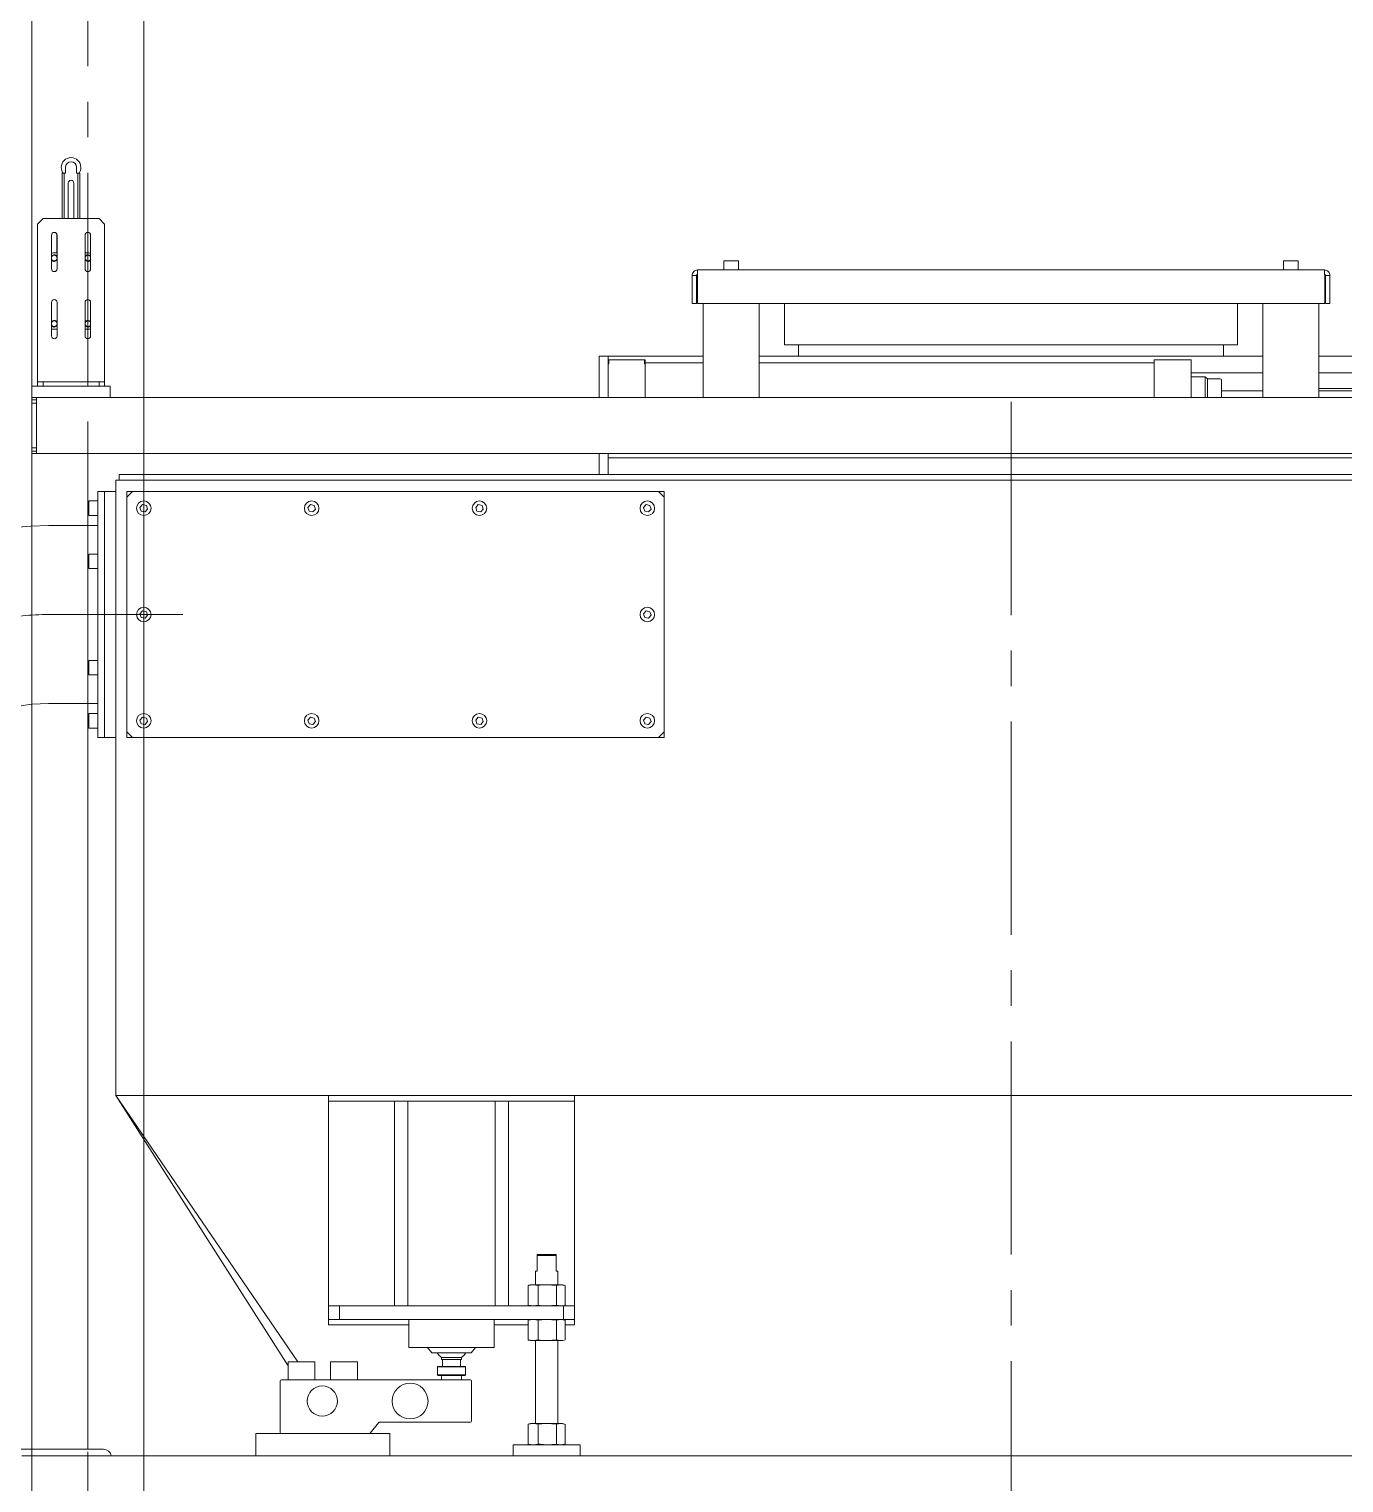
# Model space of a CAD drawing. Header units: millimetres. Extents: x 163705 to 1616509, y 81827 to 302547.
# Drawn here: x 1465158 to 1466333, y 144173 to 145472 of the extents above; entities that cross this region are included whole.
import ezdxf

# ---------------------------------------------------------------- set-up
doc = ezdxf.new("R2010")
doc.units = ezdxf.units.MM
doc.header["$LTSCALE"] = 10
doc.linetypes.add('CENTER2', pattern=[28.575, 19.05, -3.175, 3.175, -3.175])
doc.layers.add('1-中心线', color=1, linetype='CENTER2', lineweight=0)
doc.layers.add('1-设备轮廓', color=2, linetype='Continuous', lineweight=18)

# ---------------------------------------------------------------- blocks, each defined once
blk = doc.blocks.new('G$C217800F1')
at = {"layer": '1-中心线'}
blk.add_line((50, 18500, 3.5), (50, 0, -22.6), dxfattribs=at)
at = {"layer": '1-设备轮廓'}
for p, q in [((0, 18500, 3.5), (0, 0, -22.6)), ((100, 18500, 3.5), (100, 0, -22.6))]:
    blk.add_line(p, q, dxfattribs=at)
blk = doc.blocks.new('G$CABE3B3DF')
for p, q in [((966, 2497.6), (966, 2492.6)), ((976, 2492.6), (976, 2497.6)), ((963, 2452), (963, 2492.6)), ((963, 2492.6), (965, 2492.6)), ((965, 2452), (965, 2492.6)), ((966, 2492.6), (965, 2492.6)), ((968.5, 2483.6), (968.5, 2452)), ((973.5, 2452), (973.5, 2483.6)), ((977, 2492.6), (976, 2492.6)), ((979, 2492.6), (977, 2492.6)), ((977, 2492.6), (977, 2452)), ((979, 2492.6), (979, 2452)), ((946, 2452), (941, 2447)), ((941, 2307), (941, 2447)), ((996, 2452), (946, 2452)), ((1001, 2447), (996, 2452)), ((1001, 2307), (1001, 2447)), ((953.5, 2437), (953.5, 2407)), ((958.3, 2421.6), (958.3, 2437.9)), ((958.5, 2407), (958.5, 2437)), ((983.5, 2437), (983.5, 2407)), ((983.7, 2437.9), (983.7, 2421.6)), ((988.5, 2407), (988.5, 2437)), ((955, 2421.2), (958.5, 2421.2)), ((957.9, 2421.6), (957.9, 2421.2)), ((957.9, 2421.6), (958.5, 2421.6)), ((983.5, 2421.6), (984.1, 2421.6)), ((983.5, 2421.2), (987, 2421.2)), ((984.1, 2421.6), (984.1, 2421.2)), ((1531, 2406), (2091, 2406)), ((1554.5, 2413.9), (1554.5, 2406)), ((1554.6, 2414), (1567.4, 2414)), ((1567.5, 2406), (1567.5, 2413.9)), ((2054.5, 2413.9), (2054.5, 2406)), ((2054.6, 2414), (2067.4, 2414)), ((2067.5, 2406), (2067.5, 2413.9)), ((1526, 2376), (1526, 2401)), ((1526, 2401), (1530, 2401)), ((1530, 2401), (1530, 2376)), ((1530.7, 2401), (1530.7, 2376)), ((2091.3, 2401), (2091.3, 2376)), ((2096, 2401), (2092, 2401)), ((2092, 2401), (2092, 2376)), ((2096, 2401), (2096, 2376)), ((953.5, 2377), (953.5, 2347)), ((958.5, 2347), (958.5, 2377)), ((983.5, 2377), (983.5, 2347)), ((988.5, 2347), (988.5, 2377)), ((1530, 2376), (1526, 2376)), ((2091.3, 2376), (1530.7, 2376)), ((1536, 2376), (1536, 2292)), ((1586, 2376), (1586, 2292)), ((1608.5, 2376), (1608.5, 2339)), ((2013.5, 2339), (2013.5, 2376)), ((2036, 2376), (2036, 2292)), ((2086, 2376), (2086, 2292)), ((2092, 2376), (2096, 2376)), ((958.5, 2352.9), (955, 2352.9)), ((987, 2352.9), (983.5, 2352.9)), ((1608.5, 2339), (2013.5, 2339)), ((1621, 2339), (1621, 2329)), ((2001, 2329), (2001, 2339)), ((1443, 2329), (1451, 2329)), ((1443, 2324), (1443, 2329)), ((1536, 2329), (1451, 2329)), ((1451, 2324), (1451, 2329)), ((2036, 2329), (1586, 2329)), ((2536, 2329), (2086, 2329)), ((1443, 2292), (1443, 2324)), ((1451, 2325), (1451.5, 2325.5)), ((1451, 2325.5), (1451.5, 2325.5)), ((1451, 2292), (1451, 2324)), ((1451, 2322), (1451.5, 2322)), ((1451.5, 2325.5), (1451.5, 2322)), ((1451.5, 2325.5), (1483.5, 2325.5)), ((1483.5, 2325.5), (1483.5, 2322)), ((1483.5, 2325.5), (1484, 2325)), ((1483.5, 2325.5), (1484, 2325.5)), ((1483.5, 2322), (1484, 2322)), ((1484, 2325), (1484, 2325.5)), ((1484, 2325), (1484, 2322)), ((1536, 2323), (1484, 2323)), ((1484, 2292), (1484, 2322)), ((1939, 2323), (1586, 2323)), ((1939, 2325.5), (1972, 2325.5)), ((1939, 2322), (1939, 2325.5)), ((1939, 2292), (1939, 2322)), ((1972, 2322), (1972, 2325.5)), ((1972, 2292), (1972, 2322)), ((2036, 2314), (1972, 2314)), ((2536, 2314), (2086, 2314)), ((936, 2302), (936, 2292)), ((936, 2302), (1006, 2302)), ((941, 2306), (941, 2307)), ((941, 2302), (941, 2306)), ((941, 2306), (946, 2306)), ((946, 2306), (946, 2302)), ((996, 2306), (946, 2306)), ((996, 2302), (946, 2302)), ((996, 2302), (996, 2306)), ((996, 2306), (1001, 2306)), ((1001, 2306), (1001, 2307)), ((1001, 2306), (1001, 2302)), ((1006, 2302), (1006, 2292)), ((1984.5, 2310.5), (1972, 2310.5)), ((1986.5, 2308.5), (1984.5, 2310.5)), ((1984.5, 2292), (1984.5, 2310.5)), ((1998, 2308.5), (1986.5, 2308.5)), ((1986.5, 2292), (1986.5, 2308.5)), ((1999, 2292), (1999, 2307.5)), ((2086, 2300), (2421.3, 2300)), ((936, 2292), (1006, 2292)), ((940, 2290), (936, 2290)), ((936, 2287), (936, 2290)), ((940, 2287), (936, 2287)), ((936, 2247), (936, 2287)), ((940, 2284), (940, 2292)), ((1006, 2292), (1536, 2292)), ((1544, 2292), (1536, 2292)), ((1544, 2292), (1578, 2292)), ((1586, 2292), (1578, 2292)), ((1586, 2292), (2036, 2292)), ((2036, 2298), (1999, 2298)), ((2036, 2292), (2044, 2292)), ((2078, 2292), (2044, 2292)), ((2078, 2292), (2086, 2292)), ((2407, 2298), (2086, 2298)), ((2086, 2292), (2682, 2292)), ((940, 2250), (940, 2284)), ((940, 2242), (940, 2250)), ((940, 2247), (936, 2247)), ((936, 2244), (936, 2247)), ((940, 2244), (936, 2244)), ((936, 2177.1), (936, 2242)), ((936, 2242), (944, 2242)), ((944, 2242), (978, 2242)), ((978, 2242), (986, 2242)), ((986, 2177.5), (986, 2242)), ((986, 2242), (2636, 2242)), ((1443, 2228), (1443, 2242)), ((1451, 2228), (1451, 2242)), ((2536, 2238), (1451, 2238)), ((1014, 2223), (2608, 2223)), ((1014, 2223), (1014, 2218)), ((1443, 2228), (1443, 2223)), ((1451, 2228), (1451, 2223)), ((1011, 2218), (1011, 1668)), ((1011, 2218), (2611, 2218)), ((987, 2186.6), (987, 2199.4)), ((995, 2199.5), (987.1, 2199.5)), ((1001, 2208), (995, 2208)), ((995, 2098), (995, 2208)), ((1011, 2208), (1001, 2208)), ((1001, 2098), (1001, 2208)), ((1001, 2208), (1001, 1988)), ((1026, 2208), (1021, 2203)), ((1026, 2208), (1021, 2208)), ((1021, 2208), (1021, 2203)), ((1021, 2203), (1021, 1993)), ((1496, 2208), (1026, 2208)), ((1034.9, 2196.2), (1032.6, 2193.7)), ((1038.3, 2195.5), (1034.9, 2196.2)), ((1184.9, 2196.2), (1182.6, 2193.7)), ((1188.3, 2195.5), (1184.9, 2196.2)), ((1334.9, 2196.2), (1332.6, 2193.7)), ((1338.3, 2195.5), (1334.9, 2196.2)), ((1484.9, 2196.2), (1482.6, 2193.7)), ((1488.3, 2195.5), (1484.9, 2196.2)), ((1501, 2203), (1496, 2208)), ((1501, 2208), (1496, 2208)), ((1501, 2203), (1501, 2208)), ((1501, 1993), (1501, 2203)), ((987.1, 2186.5), (995, 2186.5)), ((1032.6, 2193.7), (1033.7, 2190.4)), ((1033.7, 2190.4), (1037.1, 2189.7)), ((1037.1, 2189.7), (1039.4, 2192.3)), ((1039.4, 2192.3), (1038.3, 2195.5)), ((1182.6, 2193.7), (1183.7, 2190.4)), ((1183.7, 2190.4), (1187.1, 2189.7)), ((1187.1, 2189.7), (1189.4, 2192.3)), ((1189.4, 2192.3), (1188.3, 2195.5)), ((1332.6, 2193.7), (1333.7, 2190.4)), ((1333.7, 2190.4), (1337.1, 2189.7)), ((1337.1, 2189.7), (1339.4, 2192.3)), ((1339.4, 2192.3), (1338.3, 2195.5)), ((1482.6, 2193.7), (1483.7, 2190.4)), ((1483.7, 2190.4), (1487.1, 2189.7)), ((1487.1, 2189.7), (1489.4, 2192.3)), ((1489.4, 2192.3), (1488.3, 2195.5)), ((995, 2177.5), (951, 2177.5)), ((987, 2139.1), (987, 2151.9)), ((995, 2152), (987.1, 2152)), ((987.1, 2139), (995, 2139)), ((995, 1988), (995, 2098)), ((1001, 1988), (1001, 2098)), ((1034.9, 2101.2), (1032.6, 2098.7)), ((1032.6, 2098.7), (1033.7, 2095.4)), ((1033.7, 2095.4), (1037.1, 2094.7)), ((1038.3, 2100.5), (1034.9, 2101.2)), ((1037.1, 2094.7), (1039.4, 2097.3)), ((1039.4, 2097.3), (1038.3, 2100.5)), ((1484.9, 2101.2), (1482.6, 2098.7)), ((1482.6, 2098.7), (1483.7, 2095.4)), ((1483.7, 2095.4), (1487.1, 2094.7)), ((1488.3, 2100.5), (1484.9, 2101.2)), ((1487.1, 2094.7), (1489.4, 2097.3)), ((1489.4, 2097.3), (1488.3, 2100.5)), ((987, 2044.1), (987, 2056.9)), ((995, 2057), (987.1, 2057)), ((987.1, 2044), (995, 2044)), ((936, 1352), (936, 2017.7)), ((951, 2018.5), (995, 2018.5)), ((986, 1352), (986, 2018.5)), ((987, 1996.6), (987, 2009.4)), ((995, 2009.5), (987.1, 2009.5)), ((1034.9, 2006.2), (1032.6, 2003.7)), ((1032.6, 2003.7), (1033.7, 2000.4)), ((1038.3, 2005.5), (1034.9, 2006.2)), ((1037.1, 1999.7), (1039.4, 2002.3)), ((1039.4, 2002.3), (1038.3, 2005.5)), ((1184.9, 2006.2), (1182.6, 2003.7)), ((1182.6, 2003.7), (1183.7, 2000.4)), ((1188.3, 2005.5), (1184.9, 2006.2)), ((1187.1, 1999.7), (1189.4, 2002.3)), ((1189.4, 2002.3), (1188.3, 2005.5)), ((1334.9, 2006.2), (1332.6, 2003.7)), ((1332.6, 2003.7), (1333.7, 2000.4)), ((1338.3, 2005.5), (1334.9, 2006.2)), ((1337.1, 1999.7), (1339.4, 2002.3)), ((1339.4, 2002.3), (1338.3, 2005.5)), ((1484.9, 2006.2), (1482.6, 2003.7)), ((1482.6, 2003.7), (1483.7, 2000.4)), ((1488.3, 2005.5), (1484.9, 2006.2)), ((1487.1, 1999.7), (1489.4, 2002.3)), ((1489.4, 2002.3), (1488.3, 2005.5)), ((987.1, 1996.5), (995, 1996.5)), ((1021, 1993), (1026, 1988)), ((1021, 1993), (1021, 1988)), ((1033.7, 2000.4), (1037.1, 1999.7)), ((1183.7, 2000.4), (1187.1, 1999.7)), ((1333.7, 2000.4), (1337.1, 1999.7)), ((1483.7, 2000.4), (1487.1, 1999.7)), ((1496, 1988), (1501, 1993)), ((1501, 1988), (1501, 1993)), ((995, 1988), (1001, 1988)), ((1001, 1988), (1011, 1988)), ((1021, 1988), (1026, 1988)), ((1026, 1988), (1496, 1988)), ((1496, 1988), (1501, 1988)), ((1011, 1668), (1165, 1426.4)), ((1011, 1668), (1173.7, 1430)), ((1011, 1668), (2611, 1668)), ((1201, 1668), (1421, 1668)), ((1201, 1662.9), (1201, 1668)), ((1421, 1662.9), (1421, 1668)), ((1201, 1480), (1201, 1662.9)), ((1201, 1662.9), (1421, 1662.9)), ((1260, 1480), (1260, 1662.9)), ((1260, 1662.9), (1272, 1662.9)), ((1272, 1480), (1272, 1662.9)), ((1362, 1662.9), (1350, 1662.9)), ((1350, 1480), (1350, 1662.9)), ((1362, 1480), (1362, 1662.9)), ((1421, 1480), (1421, 1662.9)), ((1387.5, 1526), (1404.5, 1526)), ((1387.5, 1525), (1387.5, 1526)), ((1387.5, 1525), (1387.5, 1511)), ((1404.5, 1525), (1387.5, 1525)), ((1404.5, 1526), (1404.5, 1525)), ((1404.5, 1511), (1404.5, 1525)), ((1386, 1511), (1386, 1499)), ((1387.5, 1511), (1386, 1511)), ((1406, 1511), (1404.5, 1511)), ((1406, 1499), (1406, 1511)), ((1379.5, 1498.4), (1383.9, 1499)), ((1379.5, 1498.4), (1379.5, 1480.6)), ((1379.9, 1498.4), (1379.5, 1498.4)), ((1381.7, 1499), (1379.9, 1498.5)), ((1383.9, 1499), (1381.7, 1499)), ((1383.9, 1499), (1388.3, 1498.4)), ((1396.5, 1499), (1383.9, 1499)), ((1388.3, 1498.4), (1388.3, 1480.6)), ((1396.5, 1499), (1404.8, 1498.4)), ((1408.6, 1499), (1396.5, 1499)), ((1404.8, 1498.4), (1408.6, 1499)), ((1404.8, 1498.4), (1404.8, 1480.6)), ((1408.6, 1499), (1412.1, 1498.4)), ((1410.3, 1499), (1408.6, 1499)), ((1412.1, 1498.5), (1410.3, 1499)), ((1412.5, 1498.4), (1412.5, 1480.6)), ((1201, 1468), (1201, 1480)), ((1201, 1480), (1211, 1480)), ((1211, 1480), (1211, 1468)), ((1211, 1480), (1411, 1480)), ((1383.9, 1480), (1379.5, 1480.6)), ((1379.5, 1480.6), (1379.9, 1480.5)), ((1379.9, 1480.5), (1381.7, 1480)), ((1383.9, 1480), (1381.7, 1480)), ((1388.3, 1480.6), (1383.9, 1480)), ((1396.5, 1480), (1383.9, 1480)), ((1386, 1480), (1386, 1480)), ((1404.8, 1480.6), (1396.5, 1480)), ((1408.6, 1480), (1396.5, 1480)), ((1408.6, 1480), (1404.8, 1480.6)), ((1406, 1480), (1406, 1480)), ((1412.1, 1480.5), (1408.6, 1480)), ((1410.3, 1480), (1408.6, 1480)), ((1410.3, 1480), (1412.1, 1480.5)), ((1411, 1468), (1411, 1480)), ((1411, 1480), (1421, 1480)), ((1421, 1480), (1421, 1468)), ((1211, 1468), (1201, 1468)), ((1201, 1463.1), (1201, 1468)), ((1201, 1463.1), (1273, 1463.1)), ((1211, 1468), (1411, 1468)), ((1273, 1468), (1273, 1443)), ((1349, 1443), (1349, 1468)), ((1349, 1463.1), (1379.5, 1463.1)), ((1379.5, 1467.4), (1383.9, 1468)), ((1379.5, 1467.4), (1379.5, 1449.6)), ((1379.9, 1467.4), (1379.5, 1467.4)), ((1381.7, 1468), (1379.9, 1467.5)), ((1383.9, 1468), (1388.3, 1467.4)), ((1388.3, 1467.4), (1388.3, 1449.6)), ((1396.5, 1468), (1404.8, 1467.4)), ((1404.8, 1467.4), (1408.6, 1468)), ((1404.8, 1467.4), (1404.8, 1449.6)), ((1408.6, 1468), (1412.1, 1467.4)), ((1412.1, 1467.5), (1410.3, 1468)), ((1421, 1468), (1411, 1468)), ((1412.5, 1467.4), (1412.5, 1449.6)), ((1412.5, 1463.1), (1421, 1463.1)), ((1421, 1463.1), (1421, 1468)), ((1311, 1443), (1273, 1443)), ((1289.6, 1443), (1293.5, 1438)), ((1349, 1443), (1311, 1443)), ((1328.5, 1438), (1332.4, 1443)), ((1383.9, 1449), (1379.5, 1449.6)), ((1379.5, 1449.6), (1379.9, 1449.5)), ((1379.9, 1449.5), (1381.7, 1449)), ((1383.9, 1449), (1381.7, 1449)), ((1388.3, 1449.6), (1383.9, 1449)), ((1396.5, 1449), (1383.9, 1449)), ((1386, 1449), (1386, 1375)), ((1404.8, 1449.6), (1396.5, 1449)), ((1408.6, 1449), (1396.5, 1449)), ((1408.6, 1449), (1404.8, 1449.6)), ((1406, 1375), (1406, 1449)), ((1412.1, 1449.5), (1408.6, 1449)), ((1410.3, 1449), (1408.6, 1449)), ((1410.3, 1449), (1412.1, 1449.5)), ((1165, 1429.9), (1165, 1414)), ((1165.1, 1430), (1165.5, 1430)), ((1165.5, 1430), (1188.9, 1430)), ((1189, 1414), (1189, 1429.9)), ((1203, 1429.9), (1203, 1414)), ((1203.1, 1430), (1204.1, 1430)), ((1204.1, 1430), (1226.9, 1430)), ((1227, 1414), (1227, 1429.9)), ((1328.5, 1438), (1293.5, 1438)), ((1302.2, 1433.8), (1302.2, 1432.2)), ((1302.2, 1433.8), (1319.8, 1433.8)), ((1302.2, 1432.2), (1319.8, 1432.2)), ((1303, 1432.2), (1303, 1426)), ((1319, 1426), (1319, 1432.2)), ((1319.8, 1432.2), (1319.8, 1433.8)), ((1298.4, 1425.6), (1298.4, 1418.4)), ((1298.4, 1425.6), (1323.6, 1425.6)), ((1298.4, 1418.4), (1323.6, 1418.4)), ((1322.8, 1426), (1299.2, 1426)), ((1322.8, 1418), (1299.2, 1418)), ((1302, 1418), (1302, 1414)), ((1320, 1414), (1320, 1418)), ((1323.6, 1418.4), (1323.6, 1425.6)), ((1158, 1367), (1158, 1413)), ((1159, 1414), (1328, 1414)), ((1329, 1413), (1329, 1377)), ((1136, 1366), (1136, 1346)), ((1136, 1366), (1256, 1366)), ((1245.7, 1375.6), (1238.3, 1366.3)), ((1328, 1376), (1246.5, 1376)), ((1256, 1366), (1256, 1346)), ((1379.5, 1374.4), (1383.9, 1375)), ((1379.5, 1374.4), (1379.5, 1356.6)), ((1379.9, 1374.4), (1379.5, 1374.4)), ((1381.7, 1375), (1379.9, 1374.5)), ((1383.9, 1375), (1381.7, 1375)), ((1383.9, 1375), (1388.3, 1374.4)), ((1396.5, 1375), (1383.9, 1375)), ((1388.3, 1374.4), (1388.3, 1356.6)), ((1396.5, 1375), (1404.8, 1374.4)), ((1408.6, 1375), (1396.5, 1375)), ((1404.8, 1374.4), (1408.6, 1375)), ((1404.8, 1374.4), (1404.8, 1356.6)), ((1408.6, 1375), (1412.1, 1374.4)), ((1410.3, 1375), (1408.6, 1375)), ((1412.1, 1374.5), (1410.3, 1375)), ((1412.5, 1374.4), (1412.5, 1356.6)), ((922, 1352), (1000, 1352)), ((1366, 1356), (1426, 1356)), ((1366, 1356), (1366, 1346)), ((1383.9, 1356), (1379.5, 1356.6)), ((1379.5, 1356.6), (1379.9, 1356.5)), ((1379.9, 1356.5), (1381.7, 1356)), ((1388.3, 1356.6), (1383.9, 1356)), ((1404.8, 1356.6), (1396.5, 1356)), ((1408.6, 1356), (1404.8, 1356.6)), ((1412.1, 1356.5), (1408.6, 1356)), ((1410.3, 1356), (1412.1, 1356.5)), ((1426, 1356), (1426, 1346)), ((1366, 1346), (927, 1346)), ((1136, 1346), (1256, 1346)), ((1366, 1346), (1426, 1346)), ((2695, 1346), (1426, 1346))]:
    blk.add_line(p, q)
at = {"flags": 128}
for points in [[(955, 2421.2), (954.2, 2421.1), (953.5, 2420.9)], [(988.5, 2420.9), (987.8, 2421.1), (987, 2421.2)], [(953.5, 2353.2), (954.2, 2352.9), (955, 2352.9)], [(987, 2352.9), (987.8, 2352.9), (988.5, 2353.2)]]:
    blk.add_lwpolyline(points, dxfattribs=at)
for centre, radius in [((1036, 2193), 6.5), ((1186, 2193), 6.5), ((1336, 2193), 6.5), ((1486, 2193), 6.5), ((1036, 2098), 6.5), ((1486, 2098), 6.5), ((1036, 2003), 6.5), ((1186, 2003), 6.5), ((1336, 2003), 6.5), ((1486, 2003), 6.5), ((1195.5, 1395), 13.5), ((1274, 1395), 16)]:
    blk.add_circle(centre, radius)
for centre, radius, start, end in [((971, 2497.6), 8.75, 0, 180), ((971, 2497.6), 8.75, 180, 214.8499), ((971, 2497.6), 5, 0, 180), ((971, 2497.6), 8.75, 325.1501, 0), ((971, 2483.6), 2.5, 0, 180), ((956, 2437), 2.5, 0, 180), ((986, 2437), 2.5, 0, 180), ((955.9, 2416.6), 3, 29.9264, 143.1301), ((955.9, 2416.6), 2.6, 0, 157.3801), ((986.1, 2416.6), 3, 36.8699, 150.0736), ((986.1, 2416.6), 2.6, 22.6199, 180), ((955.9, 2416.6), 2.6, 202.6199, 0), ((955.9, 2416.6), 3, 216.8699, 330.0736), ((956, 2407), 2.5, 180, 0), ((986.1, 2416.6), 2.6, 180, 337.3801), ((986.1, 2416.6), 3, 209.9264, 323.1301), ((986, 2407), 2.5, 180, 0), ((1554.6, 2413.9), 0.1, 90, 180), ((1567.4, 2413.9), 0.1, 0, 90), ((2054.6, 2413.9), 0.1, 90, 180), ((2067.4, 2413.9), 0.1, 0, 90), ((956, 2377), 2.5, 0, 180), ((986, 2377), 2.5, 0, 180), ((955.9, 2357.9), 3, 29.9264, 143.1301), ((955.9, 2357.9), 2.6, 0, 157.3801), ((955.9, 2357.9), 2.6, 202.6199, 0), ((955.9, 2357.9), 3, 216.8699, 330.0736), ((986.1, 2357.9), 3, 36.8699, 150.0736), ((986.1, 2357.9), 2.6, 22.6199, 180), ((986.1, 2357.9), 2.6, 180, 337.3801), ((986.1, 2357.9), 3, 209.9264, 323.1301), ((956, 2347), 2.5, 180, 0), ((986, 2347), 2.5, 180, 0), ((1998, 2307.5), 1, 0, 90), ((987.1, 2199.4), 0.1, 90, 180), ((987.1, 2186.6), 0.1, 180, 270), ((951, 1869), 308.5, 90, 180), ((987.1, 2151.9), 0.1, 90, 180), ((987.1, 2139.1), 0.1, 180, 270), ((987.1, 2056.9), 0.1, 90, 180), ((987.1, 2044.1), 0.1, 180, 270), ((951, 1869), 149.5, 90, 180), ((987.1, 2009.4), 0.1, 90, 180), ((987.1, 1996.6), 0.1, 180, 270), ((1165.1, 1429.9), 0.1, 90, 180), ((1188.9, 1429.9), 0.1, 0, 90), ((1203.1, 1429.9), 0.1, 90, 180), ((1226.9, 1429.9), 0.1, 0, 90), ((1311, 1446), 15, 212.2476, 233.927), ((1311, 1446), 15, 306.073, 327.7524), ((1159, 1413), 1, 90, 180), ((1328, 1413), 1, 0, 90), ((1159, 1367), 1, 180, 270), ((1237.5, 1367), 1, 270, 321.3402), ((1246.5, 1375), 1, 90, 141.3402), ((1328, 1377), 1, 270, 0), ((1000, 1345), 7, 8.2132, 90)]:
    blk.add_arc(centre, radius, start, end)
for centre, major_axis, start_param, end_param in [((1299.2, 1425.2), (-0.924, 0), 4.712389, 5.759587), ((1299.2, 1418.8), (-0.924, 0), 0.523599, 1.570796), ((1322.8, 1425.2), (0.924, 0), 0.523599, 1.570796), ((1322.8, 1418.8), (0.924, 0), 4.712389, 5.759587)]:
    blk.add_ellipse(centre, major_axis=major_axis, ratio=0.866025, start_param=start_param, end_param=end_param)
for points in [[(1531, 2406), (1530.3, 2405.9), (1529, 2405.7), (1527.4, 2404.6), (1526.2, 2402.9), (1526.1, 2401.6), (1526, 2401)], [(1530.7, 2401), (1530.7, 2401.6), (1530.8, 2402.9), (1530.9, 2404.6), (1530.9, 2405.7), (1531, 2405.9), (1531, 2406)], [(2091, 2406), (2091, 2405.9), (2091.1, 2405.7), (2091.1, 2404.6), (2091.2, 2402.9), (2091.3, 2401.6), (2091.3, 2401)], [(2096, 2401), (2095.9, 2401.6), (2095.8, 2402.9), (2094.6, 2404.6), (2093, 2405.7), (2091.7, 2405.9), (2091, 2406)]]:
    blk.add_open_spline(points, degree=3)
for points, knots in [([(1530.7, 2401.9), (1530.7, 2401.9), (1530.5, 2401.9), (1530.3, 2401.7), (1530, 2401.4), (1530, 2401.1), (1530, 2401)], [0, 0, 0, 0, 0.098972, 0.399315, 0.699657, 1, 1, 1, 1]), ([(2092, 2401), (2092, 2401.1), (2092, 2401.4), (2091.7, 2401.7), (2091.5, 2401.9), (2091.3, 2401.9), (2091.3, 2401.9)], [0, 0, 0, 0, 0.300343, 0.600685, 0.901028, 1, 1, 1, 1]), ([(1388.3, 1498.4), (1388.9, 1498.5), (1391.7, 1498.8), (1394.4, 1498.9), (1396.5, 1499)], [0, 0, 0, 0, 0.225037, 1, 1, 1, 1]), ([(1396.5, 1480), (1394.4, 1480), (1391.7, 1480.1), (1388.9, 1480.5), (1388.3, 1480.6)], [0, 0, 0, 0, 0.774963, 1, 1, 1, 1]), ([(1388.3, 1467.4), (1388.9, 1467.5), (1391.7, 1467.8), (1394.4, 1467.9), (1396.5, 1468)], [0, 0, 0, 0, 0.225037, 1, 1, 1, 1]), ([(1396.5, 1449), (1394.4, 1449), (1391.7, 1449.1), (1388.9, 1449.5), (1388.3, 1449.6)], [0, 0, 0, 0, 0.774963, 1, 1, 1, 1]), ([(1388.3, 1374.4), (1388.9, 1374.5), (1391.7, 1374.8), (1394.4, 1374.9), (1396.5, 1375)], [0, 0, 0, 0, 0.225037, 1, 1, 1, 1]), ([(1396.5, 1356), (1394.4, 1356), (1391.7, 1356.1), (1388.9, 1356.5), (1388.3, 1356.6)], [0, 0, 0, 0, 0.774963, 1, 1, 1, 1])]:
    blk.add_open_spline(points, degree=3, knots=knots)
at = {"layer": '1-中心线'}
for p, q in [((1811, 2288), (1811, 194.9)), ((1071, 2098), (951, 2098))]:
    blk.add_line(p, q, dxfattribs=at)
blk.add_arc((951, 1869), 229, 90, 180, dxfattribs=at)

msp = doc.modelspace()

# ---------------------------------------------------------------- block references
at = {"layer": '1-设备轮廓'}
for name, p in [('G$C217800F1', (1465160.648, 140559.632, 11.296)), ('G$CABE3B3DF', (1464224.651, 142850.866, -11.296))]:
    msp.add_blockref(name, p, dxfattribs=at)

doc.saveas('drawing.dxf')
